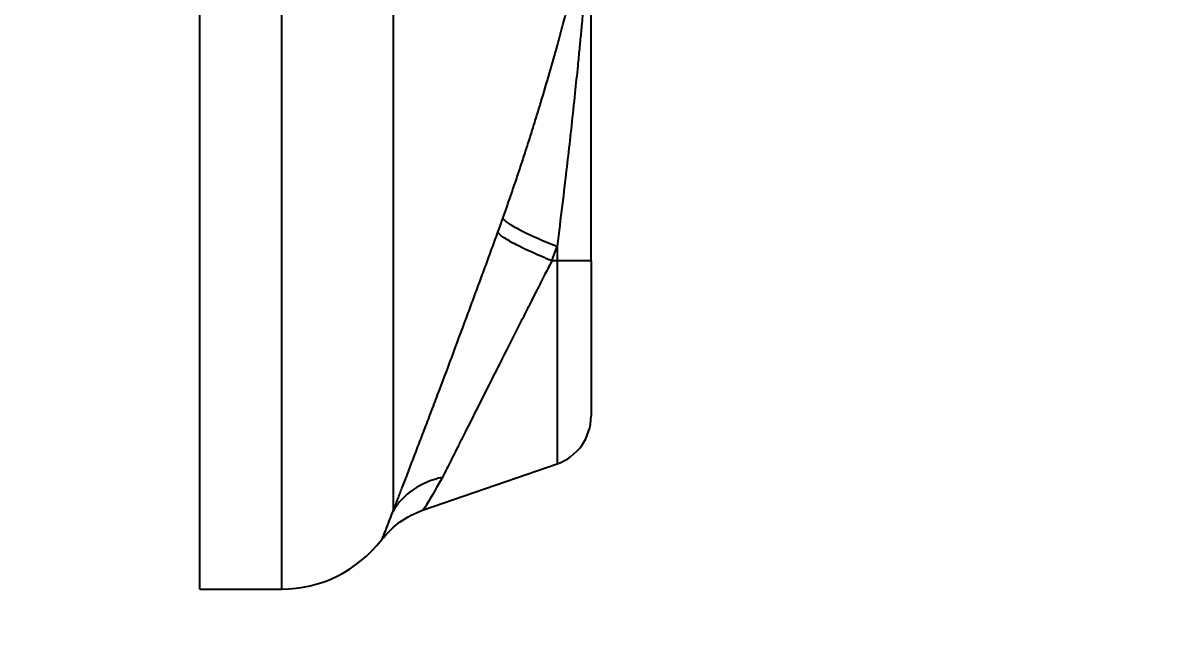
# Model space of a CAD drawing. Header units: millimetres. Extents: x 2 to 418, y 2 to 295.
# Drawn here: x 228.364 to 231.414, y 101.501 to 103.085 of the extents above; entities that cross this region are included whole.
import ezdxf

# ---------------------------------------------------------------- set-up
doc = ezdxf.new("R2010")
doc.units = ezdxf.units.MM
doc.styles.add('SLDTEXTSTYLE0', font='TXT', dxfattribs={"width": 0.75})
doc.dimstyles.new('SLDDIMSTYLE0', dxfattribs={"dimtxt": 3.175, "dimasz": 3.302, "dimexe": 0, "dimexo": 0.0625, "dimgap": 0.79375, "dimtad": 0, "dimtih": 1, "dimtoh": 1, "dimlfac": 15, "dimrnd": 1e-09, "dimzin": 4, "dimdsep": 46, "dimtxsty": 'SLDTEXTSTYLE0', "dimsah": 1, "dimcen": 0.09, "dimadec": 0, "dimazin": 1, "dimtfac": 1, "dimtmove": 0, "dimatfit": 0, "dimfxl": 0, "dimfrac": 2, "dimtolj": 1, "dimtzin": 12, "dimarcsym": 0})
doc.dimstyles.new('SLDDIMSTYLE1', dxfattribs={"dimtxt": 3.175, "dimasz": 3.302, "dimexe": 0, "dimexo": 0.0625, "dimgap": 0.79375, "dimtad": 0, "dimtih": 1, "dimtoh": 1, "dimlfac": 15, "dimrnd": 1e-09, "dimzin": 4, "dimdsep": 46, "dimtxsty": 'SLDTEXTSTYLE0', "dimsah": 1, "dimcen": 0.09, "dimadec": 0, "dimazin": 1, "dimtfac": 1, "dimtofl": 0, "dimtmove": 0, "dimatfit": 3, "dimfxl": 0, "dimfrac": 2, "dimtolj": 1, "dimtzin": 12, "dimarcsym": 0})

# ---------------------------------------------------------------- blocks, each defined once
blk = doc.blocks.new('_D_20')
at = {"color": 7, "linetype": 'Continuous', "lineweight": 0}
for p, q in [((248.4938, 273.924), (215.6555, 273.924)), ((218.8305, 273.924), (218.8305, 161.5876)), ((218.8305, 81.2573), (218.8305, 156.5473)), ((248.4938, 81.2573), (215.6555, 81.2573))]:
    blk.add_line(p, q, dxfattribs=at)
at = {"color": 7, "linetype": 'Continuous', "lineweight": 18}
for points in [[(218.8305, 273.924), (218.3225, 270.622), (219.3385, 270.622)], [(218.8305, 81.2573), (219.3385, 84.5593), (218.3225, 84.5593)]]:
    blk.add_solid(points, dxfattribs=at)
at = {"color": 7, "linetype": 'Continuous', "lineweight": 18, "insert": (211.2061, 160.6401), "char_height": 3.175, "attachment_point": 1, "style": 'SLDTEXTSTYLE0'}
blk.add_mtext('2890.00', dxfattribs=at)
blk = doc.blocks.new('_D_27')
at = {"color": 7, "linetype": 'Continuous', "lineweight": 0}
for p, q in [((236.3011, 112.2228), (242.6511, 112.2228)), ((242.6511, 112.2228), (242.6511, 106.2573)), ((242.6511, 102.2573), (242.6511, 95.9073))]:
    blk.add_line(p, q, dxfattribs=at)
at = {"color": 7, "linetype": 'Continuous', "lineweight": 18}
for points in [[(242.6511, 106.2573), (243.1591, 109.5593), (242.1431, 109.5593)], [(242.6511, 102.2573), (242.1431, 98.9553), (243.1591, 98.9553)]]:
    blk.add_solid(points, dxfattribs=at)
at = {"color": 7, "linetype": 'Continuous', "lineweight": 18, "insert": (225.7442, 113.7955), "char_height": 3.175, "attachment_point": 1, "style": 'SLDTEXTSTYLE0'}
blk.add_mtext('60.00', dxfattribs=at)

msp = doc.modelspace()

# ---------------------------------------------------------------- linework, layer by layer
at = {"color": 7, "linetype": 'Continuous', "lineweight": 25}
for p, q in [((228.83051, 101.59064), (228.83051, 104.25731)), ((229.34079, 104.25731), (229.34079, 101.79625)), ((229.86384, 102.45731), (229.86384, 103.11727)), ((229.77392, 102.49561), (229.77392, 102.45731)), ((229.77392, 102.45731), (229.76016, 102.45731)), ((229.86384, 102.45731), (229.77392, 102.45731)), ((229.86384, 102.45731), (229.86384, 102.04742)), ((229.41895, 101.79912), (229.77392, 101.92135)), ((228.83051, 101.59064), (229.04598, 101.59064))]:
    msp.add_line(p, q, dxfattribs=at)
at = {"color": 8, "linetype": 'Continuous', "lineweight": 25}
for p, q in [((229.04598, 104.25731), (229.04598, 101.59064)), ((229.77392, 102.45731), (229.77392, 101.92135))]:
    msp.add_line(p, q, dxfattribs=at)
at = {"color": 7, "linetype": 'Continuous', "lineweight": 25}
for centre, radius, start, end in [((224.93769, 104.2345), 4.97975, 340.01754, 340.46618), ((224.87545, 104.2335), 5.19762, 340.01754, 340.46618), ((229.73051, 102.04742), 0.13333, 289, 0), ((229.04598, 101.92398), 0.33333, 270, 322.44276)]:
    msp.add_arc(centre, radius, start, end, dxfattribs=at)
for points, knots in [([(229.63083, 102.56946), (229.63535, 102.58228), (229.64439, 102.60789), (229.6576, 102.64629), (229.67056, 102.68462), (229.68323, 102.72288), (229.69562, 102.76106), (229.70772, 102.79917), (229.71955, 102.83719), (229.73515, 102.88841), (229.75378, 102.9517), (229.77307, 103.02019), (229.78912, 103.07946), (229.80232, 103.12956), (229.81044, 103.16141), (229.81437, 103.1768)], [0, 0, 0, 0, 0.062906, 0.1256742, 0.1883135, 0.2508327, 0.3132407, 0.3755466, 0.4377596, 0.4998888, 0.6272399, 0.7493005, 0.8384037, 0.9219466, 1, 1, 1, 1]), ([(229.84358, 103.12953), (229.84253, 103.11816), (229.84032, 103.09431), (229.83677, 103.05683), (229.83283, 103.01601), (229.82762, 102.96335), (229.82073, 102.89587), (229.8094, 102.79006), (229.79608, 102.67368), (229.78308, 102.56732), (229.77627, 102.51403), (229.77392, 102.49561)], [0, 0, 0, 0, 0.0540407, 0.1133157, 0.1778277, 0.2475788, 0.3627489, 0.4972226, 0.7480683, 0.9129161, 1, 1, 1, 1]), ([(229.63083, 102.56946), (229.63271, 102.5663), (229.64188, 102.55797), (229.67322, 102.53983), (229.71933, 102.518), (229.75561, 102.50288), (229.77392, 102.49561)], [0, 0, 0, 0, 0.24998628, 0.49999086, 0.74999543, 0.99999843, 0.99999843, 0.99999843, 0.99999843]), ([(229.34079, 101.79625), (229.34229, 101.80009), (229.34528, 101.80777), (229.35003, 101.82002), (229.355, 101.83282), (229.36019, 101.84622), (229.36818, 101.86687), (229.37945, 101.89608), (229.39452, 101.93525), (229.41055, 101.97711), (229.42737, 102.02118), (229.44492, 102.06739), (229.46897, 102.13097), (229.50041, 102.21467), (229.53151, 102.29819), (229.55506, 102.3619), (229.57068, 102.40432), (229.58633, 102.44697), (229.60203, 102.48986), (229.61243, 102.51842), (229.61765, 102.53276)], [0, 0, 0, 0, 0.0249158, 0.0499093, 0.075007, 0.1002348, 0.1256185, 0.1874846, 0.2500506, 0.3123255, 0.3750946, 0.4373799, 0.5002268, 0.6240899, 0.7501337, 0.7998392, 0.8495388, 0.8993717, 0.9494785, 1, 1, 1, 1]), ([(229.76016, 102.45731), (229.74191, 102.46473), (229.70575, 102.48018), (229.65981, 102.50249), (229.62861, 102.52102), (229.6195, 102.52954), (229.61765, 102.53276)], [-0.0000014, -0.0000014, -0.0000014, -0.0000014, 0.2499957, 0.4999971, 0.7499986, 1, 1, 1, 1]), ([(229.76016, 102.45731), (229.7573, 102.45173), (229.75125, 102.43992), (229.74162, 102.42114), (229.73099, 102.40034), (229.71932, 102.37747), (229.70664, 102.35252), (229.69294, 102.3255), (229.66678, 102.27388), (229.63499, 102.21074), (229.59495, 102.13182), (229.5606, 102.06336), (229.53282, 102.00825), (229.51409, 101.97096), (229.50178, 101.94644), (229.49053, 101.92405), (229.48028, 101.90366), (229.47419, 101.89156), (229.4712, 101.8856)], [0, 0, 0, 0, 0.02627, 0.0555576, 0.087904, 0.1233544, 0.1619582, 0.2037692, 0.2488453, 0.402265, 0.4997302, 0.6329895, 0.7507068, 0.803437, 0.8547481, 0.9046217, 0.9530428, 1, 1, 1, 1]), ([(229.4712, 101.8856), (229.44366, 101.87989), (229.3902, 101.85797), (229.35342, 101.81805), (229.34079, 101.79625)], [-0.0000018, -0.0000018, -0.0000018, -0.0000018, 0.5000037, 1.0000019, 1.0000019, 1.0000019, 1.0000019]), ([(229.31025, 101.72082), (229.32565, 101.73799), (229.35642, 101.77234), (229.39884, 101.79044), (229.42004, 101.7995)], [0, 0, 0, 0, 0.5000626, 1, 1, 1, 1])]:
    msp.add_open_spline(points, degree=3, knots=knots, dxfattribs=at)
at = {"color": 8, "linetype": 'Continuous', "lineweight": 25}
for points, knots in [([(229.4712, 101.8856), (229.45734, 101.86108), (229.42989, 101.81248), (229.42285, 101.80371), (229.41937, 101.79937)], [0, 0, 0, 0, 0.5045563, 1, 1, 1, 1]), ([(229.31031, 101.72094), (229.31228, 101.72439), (229.3162, 101.73123), (229.33264, 101.77469), (229.34079, 101.79625)], [0, 0, 0, 0, 0.5037831, 1, 1, 1, 1])]:
    msp.add_open_spline(points, degree=3, knots=knots, dxfattribs=at)

# ---------------------------------------------------------------- dimensions: what is measured, and where the dimension line sits
at = {"color": 7, "linetype": 'Continuous', "lineweight": 18}
for base, p1, p2, dimstyle, picture, middle in [((218.83051, 81.25731), (249.76384, 273.92398), (249.76384, 81.25731), 'SLDDIMSTYLE1', '_D_20', (218.83051, 159.06749)), ((242.6511, 102.25731), (253.09718, 106.25731), (253.09718, 102.25731), 'SLDDIMSTYLE0', '_D_27', (242.6511, 112.22282))]:
    dim = msp.add_linear_dim(base=base, p1=p1, p2=p2, angle=90, dimstyle=dimstyle, dxfattribs=at)
    dim.commit()
    dim.dimension.update_dxf_attribs({"geometry": picture, "text_midpoint": middle, "dimtype": 160})

doc.saveas('drawing.dxf')
